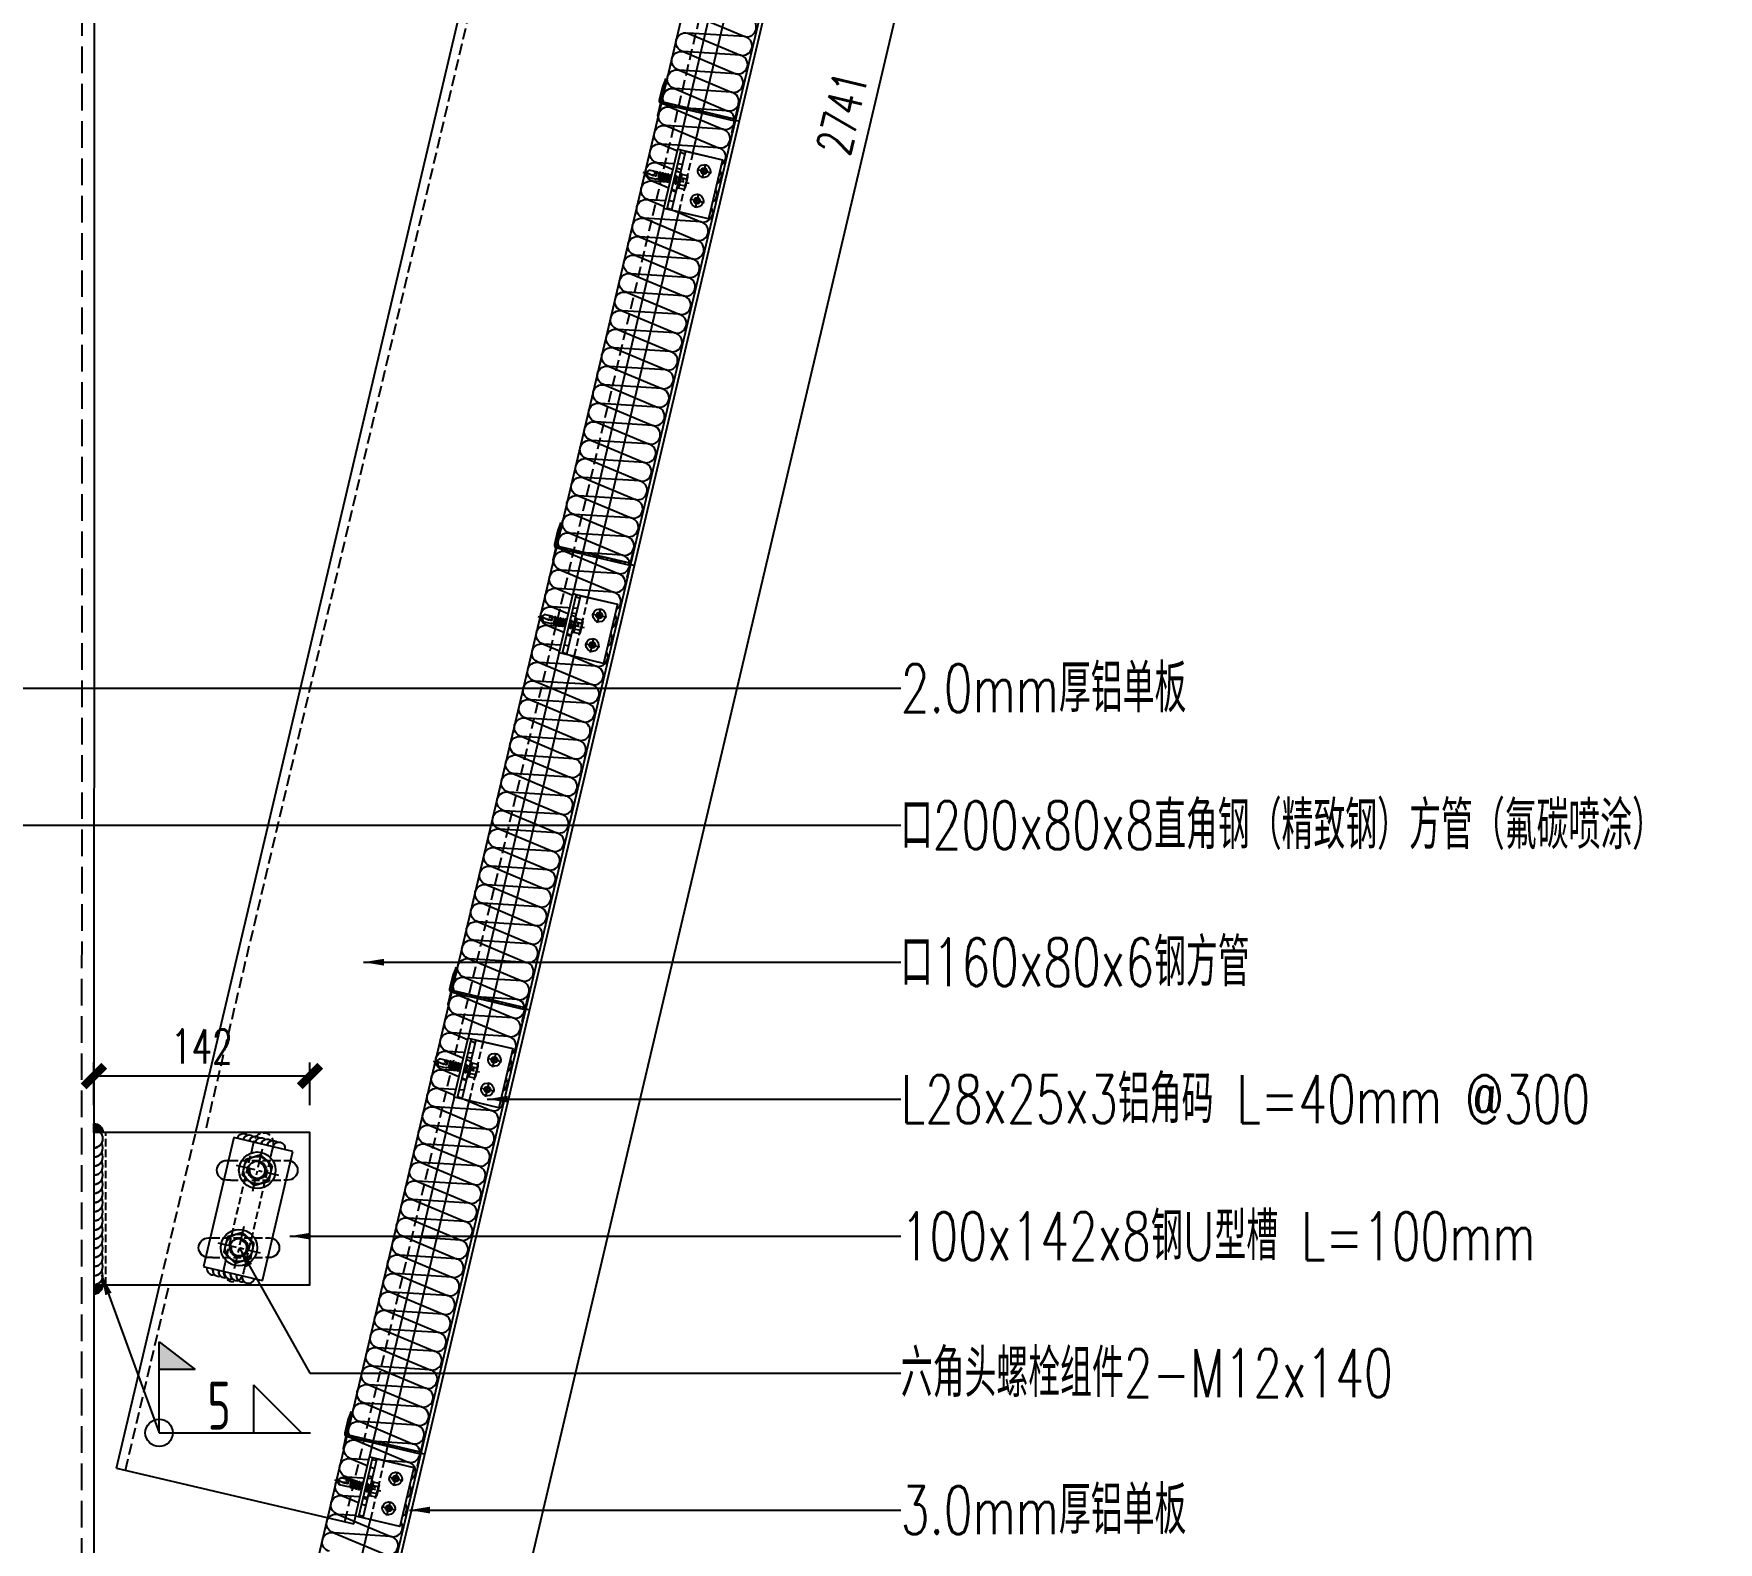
# Model space of a CAD drawing. Extents: x -160106 to 966792, y -663931 to 1550022.
# Drawn here: x -41185 to -40078, y -85363 to -84372 of the extents above; entities that cross this region are included whole.
import ezdxf
from ezdxf.enums import TextEntityAlignment as Align
from ezdxf.xclip import XClip

# ---------------------------------------------------------------- set-up
doc = ezdxf.new("R2010")
doc.units = 0
for name, pattern in [('CENTER', [2, 1.25, -0.25, 0.25, -0.25]), ('ZN-CENTER', [2, 1.25, -0.25, 0.25, -0.25]), ('ZN-DASH', [0.35, 0.25, -0.1])]:
    doc.linetypes.add(name, pattern=pattern)
for name, color, linetype in [('!ZN1-填充-8', 8, 'Continuous'), ('!ZN3-玻璃幕墙-4', 4, 'Continuous'), ('!ZN3-铝板幕墙-3', 3, 'Continuous'), ('!ZN4-焊缝-8', 8, 'Continuous'), ('!ZN4-辅助材料-1', 1, 'Continuous'), ('!ZN4-配件-11', 11, 'Continuous'), ('!ZN5-钢材投影-40', 40, 'Continuous'), ('!ZN5-铝材投影-112', 112, 'Continuous'), ('!ZN6-虚线-8', 8, 'ZN-DASH'), ('!ZN6-轴线-1', 1, 'ZN-CENTER'), ('DIM', 173, 'Continuous'), ('Fill', 8, 'Continuous'), ('TEXT', 7, 'Continuous')]:
    doc.layers.add(name, color=color, linetype=linetype)
doc.styles.add('DHTEXT-1', font='ROMANS.shx', dxfattribs={"width": 0.7, "bigfont": 'CHINESE.shx'})
doc.styles.add('HZ_TS_0.7', font='TSSDENG', dxfattribs={"width": 0.7, "bigfont": 'HZTXT'})
doc.dimstyles.new('ZN9', dxfattribs={"dimscale": 9, "dimtxt": 2.5, "dimasz": 1.5, "dimexe": 1, "dimexo": 2, "dimgap": 0.9, "dimtad": 1, "dimdec": 0, "dimdsep": 46, "dimtxsty": 'DHTEXT-1', "dimblk": 'ARCHTICK', "dimcen": 2.5, "dimclrd": 173, "dimclre": 173, "dimclrt": 7, "dimazin": 2, "dimtfac": 1, "dimtix": 1, "dimtmove": 2, "dimatfit": 3, "dimfxl": 0, "dimarcsym": 0})

# ---------------------------------------------------------------- blocks, each defined once
blk = doc.blocks.new('*U2279')
at = {"linetype": 'ByBlock', "ltscale": 15}
for points in [[(-0.5, 50.6), (-9, 50.6), (-9, 50), (-0.6, 50)], [(0.6, 50), (9, 50), (9, 50.6), (1.2, 50.6)]]:
    blk.add_lwpolyline(points, dxfattribs=at)
blk.add_lwpolyline([(0.6, 0.6), (0.6, 50, -0.414214), (1.2, 50.6), (10.9, 50.6), (14.3, 51.2), (10.9, 51.8), (1.2, 51.8, 0.414214), (-0.6, 50), (-0.6, 0.6)], format="xyb", dxfattribs=at)
at = {"color": 0, "linetype": 'ZN-CENTER', "ltscale": 6}
blk.add_lwpolyline([(16.1, 51.2), (1.2, 51.2, 0.414214), (0, 50), (0, -1.8)], format="xyb", dxfattribs=at)
at = {"linetype": 'ByBlock', "ltscale": 15}
blk.add_lwpolyline([(-9, 0.6), (-9, 0), (9, 0), (9, 0.6)], close=True, dxfattribs=at)
blk = doc.blocks.new('*U1991')
at = {"color": 0, "linetype": 'ZN-CENTER', "ltscale": 3}
blk.add_line((24, 0), (-7.3, 0), dxfattribs=at)
at = {"ltscale": 10}
for p, q in [((-5.4, -3.5), (-5.4, 3.5)), ((-1, 4.6), (-4.9, 4.6)), ((-1, 2.3), (-4.9, 2.3)), ((-0.6, -5.1), (-0.6, 5.1)), ((-0.2, 5.5), (0, 4.8)), ((0, -4.8), (0, 4.8)), ((0, 2.1), (14.3, 2.1)), ((1.4, 2.7), (2.2, -2.7)), ((3.2, 2.7), (4, -2.7)), ((5, 2.7), (5.8, -2.7)), ((6.8, 2.7), (7.6, -2.7)), ((8.6, 2.7), (9.4, -2.7)), ((10.4, 2.7), (11.2, -2.7)), ((12.2, 2.7), (13, -2.7)), ((-1, -2.3), (-4.9, -2.3)), ((-1, -4.6), (-4.9, -4.6)), ((-0.2, -5.5), (0, -4.8)), ((14.3, -2.1), (0, -2.1))]:
    blk.add_line(p, q, dxfattribs=at)
for points in [[(1.8, -2.1), (1, 2.1), (1.4, 2.7), (1.8, 2.1), (2.6, -2.1), (2.2, -2.7)], [(3.6, -2.1), (2.8, 2.1), (3.2, 2.7), (3.6, 2.1), (4.4, -2.1), (4, -2.7)], [(5.4, -2.1), (4.6, 2.1), (5, 2.7), (5.4, 2.1), (6.2, -2.1), (5.8, -2.7)], [(7.2, -2.1), (6.4, 2.1), (6.8, 2.7), (7.2, 2.1), (8, -2.1), (7.6, -2.7)], [(9, -2.1), (8.2, 2.1), (8.6, 2.7), (9, 2.1), (9.8, -2.1), (9.4, -2.7)], [(10.8, -2.1), (10, 2.1), (10.4, 2.7), (10.8, 2.1), (11.6, -2.1), (11.2, -2.7)], [(12.6, -2.1), (11.8, 2.1), (12.2, 2.7), (12.6, 2.1), (13.4, -2.1), (13, -2.7)]]:
    blk.add_lwpolyline(points, close=True, dxfattribs=at)
for points in [[(14.3, -2.1, -0.414214), (14.4, -2.2), (14.4, -2.3), (20.2, -2.3), (22, -0.3), (22, 0.3), (20.2, 2.3), (14.4, 2.3), (14.4, 2.2, -0.414214), (14.3, 2.1)], [(16.5, -2.3), (16.4, -1.2), (15.8, -1.5, -0.530462), (15, -1.2), (14.8, 0.1, -0.651316), (15.5, 0.5), (16, 0.2), (16.8, 0.7), (22, -0.3, -0.201226), (20.2, 2.3)]]:
    blk.add_lwpolyline(points, format="xyb", dxfattribs=at)
for centre, radius, start, end in [((-3.9, 3.5), 1.58, 133.1736, 226.8264), ((0.1, 0), 5.58, 155.5673, 204.4327), ((0.1, 3.5), 1.58, 133.1736, 226.8264), ((4.1, 0), 5.58, 155.5673, 204.4327), ((7.5, -2.9), 11.3, 132.4922, 138.6064), ((-3.9, -3.5), 1.58, 133.1736, 226.8264), ((0.1, -3.5), 1.58, 133.1736, 226.8264), ((7.5, 2.9), 11.3, 221.3936, 227.5078)]:
    blk.add_arc(centre, radius, start, end, dxfattribs=at)
at = {"layer": 'Defpoints', "color": 0, "ltscale": 10, "style": 'DHTEXT-1', "width": 0.7}
blk.add_text('5.5', height=1, rotation=90, dxfattribs=at).set_placement((-2.5, -0.9), align=Align.CENTER)
blk = doc.blocks.new('*U2070')
at = {"color": 0, "linetype": 'CENTER', "ltscale": 3}
for p, q in [((4.9, 0), (-4.9, 0)), ((0, 4.9), (0, -4.9))]:
    blk.add_line(p, q, dxfattribs=at)
at = {"linetype": 'ByBlock', "ltscale": 10}
for radius in [4.2, 2, 1.23]:
    blk.add_circle((0, 0), radius, dxfattribs=at)
blk = doc.blocks.new('*U2372')
at = {"ltscale": 0.125}
blk.add_wipeout([(-20, -30), (20, -30), (20, -5), (-20, -5)], dxfattribs=at).dxf.layer = '!ZN6-虚线-8'
at = {"layer": '!ZN1-填充-8'}
h = blk.add_hatch(dxfattribs=at)
h.set_pattern_fill('NET3', color=256, scale=0.75, angle=180, style=0)
h.set_pattern_definition([(180, (-1731.706, 294.7402), (-3e-16, -2.38125), []), (240, (-1731.706, 294.7402), (2.062223, -1.190625), []), (300, (-1731.706, 294.7402), (2.062223, 1.190625), [])])
h.paths.add_polyline_path([(20, 0), (-20, 0), (-20, -2), (20, -2)])
at = {"layer": '!ZN5-铝材投影-112'}
blk.add_lwpolyline([(20, -2), (-20, -2), (-20, -30), (20, -30)], close=True, dxfattribs=at)
at = {"layer": '!ZN6-虚线-8', "color": 8, "linetype": 'ZN-DASH', "ltscale": 20}
blk.add_line((-20, -10), (20, -10), dxfattribs=at)
at = {"layer": '!ZN6-虚线-8', "linetype": 'ZN-DASH', "ltscale": 10}
for p, q in [((-7.5, -5), (-7.5, -2)), ((7.5, -5), (7.5, -2))]:
    blk.add_line(p, q, dxfattribs=at)
at = {"layer": '!ZN4-配件-11', "color": 1, "xscale": -1, "rotation": 270}
for name, p in [('*U1991', (0, -5)), ('*U2070', (-10, -20)), ('*U2070', (10, -20))]:
    blk.add_blockref(name, p, dxfattribs=at)
at = {"ltscale": 0.25}
blk.add_wipeout([(20, 0), (20, -2), (-20, -2), (-20, 0)], dxfattribs=at).dxf.layer = '!ZN4-辅助材料-1'
at = {"layer": '!ZN4-辅助材料-1'}
blk.add_lwpolyline([(20, 0), (-20, 0), (-20, -2), (20, -2)], close=True, dxfattribs=at)
at = {"layer": '!ZN5-铝材投影-112', "ltscale": 0.25}
blk.add_line((-20, -5), (20, -5), dxfattribs=at)
blk = doc.blocks.new('20180403.16475379')
at = {"layer": '!ZN1-填充-8', "ltscale": 2}
blk.add_hatch(color=8, dxfattribs=at).paths.add_polyline_path([(0, -6), (0, 0), (6, 0, -0.414214)])
blk.add_lwpolyline([(0, 0), (0, -6, 0.414214), (6, 0)], format="xyb", dxfattribs=at)
blk = doc.blocks.new('20250917095343', base_point=(55050, -109071.6))
at = {"linetype": 'ZN-DASH', "ltscale": 20}
blk.add_wipeout([(55148.6, -108971.6), (55006.6, -108971.6), (55006.6, -109071.6), (55148.6, -109071.6)], dxfattribs=at).dxf.layer = '!ZN6-虚线-8'
at = {"layer": '!ZN1-填充-8', "ltscale": 800}
for radius in [5, 3.75, 2.5, 1.25]:
    blk.add_arc((55006.6, -108971.6), radius, 0, 90, dxfattribs=at)
at = {"layer": '!ZN4-焊缝-8'}
blk.add_lwpolyline([(55006.6, -109077.6, 0.57735), (55011.8, -109068.6, -0.267949), (55006.6, -109071.6, 0.57735), (55011.8, -109062.6, -0.267949), (55006.6, -109065.6, 0.57735), (55011.8, -109056.6, -0.267949), (55006.6, -109059.6, 0.57735), (55011.8, -109050.6, -0.267949), (55006.6, -109053.6, 0.57735), (55011.8, -109044.6, -0.267949), (55006.6, -109047.6, 0.57735), (55011.8, -109038.6, -0.267949), (55006.6, -109041.6, 0.57735), (55011.8, -109032.6, -0.267949), (55006.6, -109035.6, 0.57735), (55011.8, -109026.6, -0.267949), (55006.6, -109029.6, 0.57735), (55011.8, -109020.6, -0.267949), (55006.6, -109023.6, 0.57735), (55011.8, -109014.6, -0.267949), (55006.6, -109017.6, 0.57735), (55011.8, -109008.6, -0.267949), (55006.6, -109011.6, 0.57735), (55011.8, -109002.6, -0.267949), (55006.6, -109005.6, 0.57735), (55011.8, -108996.6, -0.267949), (55006.6, -108999.6, 0.57735), (55011.8, -108990.6, -0.267949), (55006.6, -108993.6, 0.57735), (55011.8, -108984.6, -0.267949), (55006.6, -108987.6, 0.57735), (55011.8, -108978.6, -0.267949), (55006.6, -108981.6, 1), (55006.6, -108969.6, 1)], format="xyb", dxfattribs=at)
at = {"layer": '!ZN4-焊缝-8', "ltscale": 0.1}
for points in [[(55101, -108975.3, -0.57735), (55107.7, -108973.3, 0.267949), (55104.9, -108976.2, -0.57735), (55111.6, -108974.2, 0.267949), (55108.8, -108977.1, -0.57735), (55115.5, -108975.1, 0.267949), (55112.7, -108978, -0.57735), (55119.3, -108976, 0.267949), (55116.6, -108978.9, -0.57735), (55123.2, -108976.9, 0.267949), (55120.5, -108979.8, -0.57735), (55127.1, -108977.9, 0.267949), (55124.4, -108980.8, -1), (55132.2, -108982.6, -1)], [(55081, -109060.2, 0.57735), (55086, -109064.9, -0.267949), (55084.9, -109061.1, 0.57735), (55089.9, -109065.9, -0.267949), (55088.8, -109062, 0.57735), (55093.8, -109066.8, -0.267949), (55092.7, -109063, 0.57735), (55097.7, -109067.7, -0.267949), (55096.6, -109063.9, 0.57735), (55101.6, -109068.6, -0.267949), (55100.4, -109064.8, 0.57735), (55105.5, -109069.5, -0.267949), (55104.3, -109065.7, 1), (55112.1, -109067.5, 1)]]:
    blk.add_lwpolyline(points, format="xyb", dxfattribs=at)
at = {"layer": '!ZN4-配件-11', "linetype": 'ByBlock', "ltscale": 10}
for points in [[(55124, -108993.3), (55116.4, -108986.2), (55106.5, -108989.2), (55104.1, -108999.3), (55111.7, -109006.4), (55121.6, -109003.4)], [(55112, -109044.2), (55104.4, -109037.1), (55094.5, -109040.1), (55092.1, -109050.2), (55099.6, -109057.3), (55109.6, -109054.3)]]:
    blk.add_lwpolyline(points, close=True, dxfattribs=at)
for centre, radius in [((55114, -108996.3), 12), ((55114, -108996.3), 9), ((55114, -108996.3), 6), ((55102, -109047.2), 12), ((55102, -109047.2), 9), ((55102, -109047.2), 6)]:
    blk.add_circle(centre, radius, dxfattribs=at)
for centre in [(55114, -108996.3), (55102, -109047.2)]:
    blk.add_arc(centre, 5.19, 166.7212, 76.7212, dxfattribs=at)
at = {"layer": '!ZN5-钢材投影-40', "ltscale": 800}
for p, q in [((55098.6, -108974.7), (55078.6, -109059.6)), ((55137.5, -108983.9), (55098.6, -108974.7)), ((55117.5, -109068.8), (55137.5, -108983.9)), ((55078.6, -109059.6), (55081, -109060.2)), ((55081, -109060.2), (55117.5, -109068.8))]:
    blk.add_line(p, q, dxfattribs=at)
at = {"layer": '!ZN5-钢材投影-40'}
blk.add_lwpolyline([(55006.6, -109071.6), (55148.6, -109071.6), (55148.6, -108971.6), (55006.6, -108971.6)], close=True, dxfattribs=at)
for points in [[(55096.5, -109002.8), (55094, -109002.8, -1), (55094, -108989.8), (55096.5, -108989.8)], [(55131.5, -108989.8), (55134, -108989.8, -1), (55134, -109002.8), (55131.5, -109002.8)], [(55084.5, -109053.7), (55082, -109053.7, -1), (55082, -109040.7), (55084.5, -109040.7)], [(55119.5, -109040.7), (55122, -109040.7, -1), (55122, -109053.7), (55119.5, -109053.7)]]:
    blk.add_lwpolyline(points, format="xyb", dxfattribs=at)
at = {"layer": '!ZN6-虚线-8', "linetype": 'ZN-DASH', "ltscale": 20}
for p, q in [((55014.6, -109071.6), (55014.6, -108971.6)), ((55096.5, -108989.8), (55131.5, -108989.8)), ((55096.5, -109002.8), (55131.5, -109002.8)), ((55084.5, -109040.7), (55119.5, -109040.7)), ((55084.5, -109053.7), (55119.5, -109053.7))]:
    blk.add_line(p, q, dxfattribs=at)
at = {"layer": '!ZN6-虚线-8', "ltscale": 30}
blk.add_line((55050, -109071.6), (55073.6, -108971.6), dxfattribs=at)
at = {"layer": '!ZN6-虚线-8', "linetype": 'ZN-DASH', "ltscale": 20}
blk.add_lwpolyline([(55123.9, -108982.7), (55105.1, -109062.5), (55104.6, -109064.5, -1), (55092, -109061.5), (55092.4, -109059.5), (55111.3, -108979.7), (55112, -108976.8, -1), (55124.6, -108979.8)], format="xyb", close=True, dxfattribs=at)
at = {"layer": '!ZN6-轴线-1', "color": 1, "linetype": 'ZN-CENTER', "ltscale": 10}
for p, q in [((55117.3, -108982.4), (55110.8, -109010.2)), ((55100.2, -108993), (55127.9, -108999.6)), ((55105.3, -109033.3), (55098.8, -109061.1)), ((55088.1, -109043.9), (55115.9, -109050.5))]:
    blk.add_line(p, q, dxfattribs=at)
at = {"layer": '!ZN3-玻璃幕墙-4', "ltscale": 800, "extrusion": (0, 0, -1), "zscale": -1, "rotation": 180}
blk.add_blockref('20180403.16475379', (-55006.6, -108971.6), dxfattribs=at)
at = {"layer": '!ZN3-玻璃幕墙-4', "ltscale": 800}
blk.add_blockref('20180403.16475379', (55006.6, -109071.6), dxfattribs=at)
blk = doc.blocks.new('20250911162422')
at = {"layer": '!ZN3-铝板幕墙-3'}
for p, q in [((-2158, 6025), (771.7, 18439)), ((-2135.7, 6021.5), (794.2, 18436.5)), ((-2133.2, 6021.2), (797.4, 18439))]:
    blk.add_line(p, q, dxfattribs=at)
at = {"layer": '!ZN5-钢材投影-40'}
for p, q in [((-2083.4, 6384.4), (766.8, 18461.7)), ((-2239.2, 6421.1), (564.1, 18299.4))]:
    blk.add_line(p, q, dxfattribs=at)
at = {"layer": '!ZN5-钢材投影-40', "ltscale": 100}
for q in [(600.5, 18453.7), (-2083.4, 6384.4)]:
    blk.add_line((-2239.2, 6421.1), q, dxfattribs=at)
at = {"layer": '!ZN5-钢材投影-40', "ltscale": 0.3}
blk.add_line((-2253.8, 8580.1), (-2254.5, 5254.5), dxfattribs=at)
at = {"layer": '!ZN6-虚线-8', "ltscale": 30}
for p, q in [((-2089.3, 6385.8), (760.6, 18461.4)), ((-2233.3, 6419.8), (606.7, 18454))]:
    blk.add_line(p, q, dxfattribs=at)
at = {"layer": '!ZN6-虚线-8', "color": 8, "linetype": 'ZN-DASH', "ltscale": 70}
blk.add_line((-2261.8, 8580.1), (-2262.5, 5254.5), dxfattribs=at)
at = {"color": 1, "ltscale": 10}
blk.add_line((-3940.5, 16217.4), (-1.2, 16217.4), dxfattribs=at)
at = {"color": 3, "ltscale": 10}
for p, q in [((-3940.5, 16215.9), (-1.2, 16215.9)), ((-3940.5, 16213.4), (-1.2, 16213.4)), ((-3940.5, 16188.4), (-1.2, 16188.4)), ((-3940.5, 16185.9), (-1.2, 16185.9))]:
    blk.add_line(p, q, dxfattribs=at)
at = {"color": 6, "ltscale": 10}
for p, q in [((-3940.5, 16150), (-1.2, 16150)), ((-3940.5, 16147.5), (-1.2, 16147.5))]:
    blk.add_line(p, q, dxfattribs=at)
at = {"layer": 'Fill'}
blk.add_lwpolyline([(-2179.8, 6052.5), (-1567.3, 8647.7)], dxfattribs=at)
for points in [[(-2099.3, 6366.4, -1), (-2096.5, 6378.6), (-2061.9, 6364.1, 1), (-2059, 6376.2), (-2096.5, 6378.6, -1), (-2093.6, 6390.7), (-2059, 6376.2, 1), (-2056.1, 6388.4), (-2093.6, 6390.7, -1), (-2090.7, 6402.9), (-2056.1, 6388.4, 1), (-2053.3, 6400.6), (-2090.7, 6402.9, -1), (-2087.9, 6415.1), (-2053.3, 6400.6, 1), (-2050.4, 6412.7), (-2087.9, 6415.1, -1), (-2085, 6427.2), (-2050.4, 6412.7, 1), (-2047.5, 6424.9), (-2085, 6427.2, -1), (-2082.1, 6439.4), (-2047.5, 6424.9, 1), (-2044.7, 6437.1), (-2082.1, 6439.4, -1), (-2079.2, 6451.6), (-2044.7, 6437.1, 1), (-2041.8, 6449.2), (-2079.2, 6451.6, -1), (-2076.4, 6463.7), (-2041.8, 6449.2, 1), (-2038.9, 6461.4), (-2076.4, 6463.7, -1), (-2073.5, 6475.9), (-2038.9, 6461.4, 1), (-2036, 6473.6), (-2073.5, 6475.9, -1), (-2070.6, 6488.1), (-2036, 6473.6, 1), (-2033.2, 6485.7), (-2070.6, 6488.1, -1), (-2067.8, 6500.2), (-2033.2, 6485.7, 1), (-2030.3, 6497.9), (-2067.8, 6500.2, -1), (-2064.9, 6512.4), (-2030.3, 6497.9, 1), (-2027.4, 6510.1), (-2064.9, 6512.4, -1), (-2062, 6524.6), (-2027.4, 6510.1, 1), (-2024.6, 6522.2), (-2062, 6524.6, -1), (-2059.1, 6536.7), (-2024.6, 6522.2, 1), (-2021.7, 6534.4), (-2059.1, 6536.7, -1), (-2056.3, 6548.9), (-2021.7, 6534.4, 1), (-2018.8, 6546.6), (-2056.3, 6548.9, -1), (-2053.4, 6561.1), (-2018.8, 6546.6, 1), (-2015.9, 6558.7), (-2053.4, 6561.1, -1), (-2050.5, 6573.2), (-2015.9, 6558.7, 1), (-2013.1, 6570.9), (-2050.5, 6573.2, -1), (-2047.7, 6585.4), (-2013.1, 6570.9, 1), (-2010.2, 6583.1), (-2047.7, 6585.4, -1), (-2044.8, 6597.5), (-2010.2, 6583.1, 1), (-2007.3, 6595.2), (-2044.8, 6597.5, -1), (-2041.9, 6609.7), (-2007.3, 6595.2, 1), (-2004.5, 6607.4), (-2041.9, 6609.7, -1), (-2039, 6621.9), (-2004.5, 6607.4, 1), (-2001.6, 6619.6), (-2039, 6621.9, -1), (-2036.2, 6634), (-2001.6, 6619.6, 1), (-1998.7, 6631.7), (-2036.2, 6634, -1), (-2033.3, 6646.2), (-1998.7, 6631.7, 1), (-1995.8, 6643.9), (-2033.3, 6646.2, -1), (-2030.4, 6658.4), (-1995.8, 6643.9, 1), (-1993, 6656), (-2030.4, 6658.4, -1), (-2027.6, 6670.5), (-1993, 6656, 1), (-1990.1, 6668.2), (-2027.6, 6670.5, -1), (-2024.7, 6682.7), (-1990.1, 6668.2, 1), (-1987.2, 6680.4), (-2024.7, 6682.7, -1), (-2021.8, 6694.9), (-1987.2, 6680.4, 1), (-1984.4, 6692.5), (-2021.8, 6694.9, -1), (-2018.9, 6707), (-1984.4, 6692.5, 1), (-1981.5, 6704.7), (-2018.9, 6707, -1), (-2016.1, 6719.2), (-1981.5, 6704.7, 1), (-1978.6, 6716.9), (-2016.1, 6719.2, -1), (-2013.2, 6731.4), (-1978.6, 6716.9, 1), (-1975.7, 6729), (-2013.2, 6731.4, -1), (-2010.3, 6743.5), (-1975.7, 6729, 1), (-1972.9, 6741.2), (-2010.3, 6743.5, -1), (-2007.5, 6755.7), (-1972.9, 6741.2, 1), (-1970, 6753.4), (-2007.5, 6755.7, -1), (-2004.6, 6767.9), (-1970, 6753.4, 1), (-1967.1, 6765.5), (-2004.6, 6767.9, -1), (-2001.7, 6780), (-1967.1, 6765.5, 1), (-1964.3, 6777.7), (-2001.7, 6780, -1), (-1998.8, 6792.2), (-1964.3, 6777.7, 1), (-1961.4, 6789.9), (-1998.8, 6792.2, -1), (-1996, 6804.4), (-1961.4, 6789.9, 1), (-1958.5, 6802), (-1996, 6804.4, -1), (-1993.1, 6816.5), (-1958.5, 6802, 1), (-1955.6, 6814.2), (-1993.1, 6816.5, -1), (-1990.2, 6828.7), (-1955.6, 6814.2, 1), (-1952.8, 6826.4), (-1990.2, 6828.7, -1), (-1987.4, 6840.9), (-1952.8, 6826.4, 1), (-1949.9, 6838.5), (-1987.4, 6840.9, -1), (-1984.5, 6853), (-1949.9, 6838.5, 1), (-1947, 6850.7), (-1984.5, 6853, -1), (-1981.6, 6865.2), (-1947, 6850.7, 1), (-1944.2, 6862.9), (-1981.6, 6865.2, -1), (-1978.8, 6877.4), (-1944.2, 6862.9, 1), (-1941.3, 6875), (-1978.8, 6877.4, -1), (-1975.9, 6889.5), (-1941.3, 6875, 1), (-1938.4, 6887.2), (-1975.9, 6889.5, -1), (-1973, 6901.7), (-1938.4, 6887.2, 1), (-1935.6, 6899.4), (-1973, 6901.7, -1), (-1970.1, 6913.9), (-1935.6, 6899.4, 1), (-1932.7, 6911.5), (-1970.1, 6913.9, -1), (-1967.3, 6926), (-1932.7, 6911.5, 1), (-1929.8, 6923.7), (-1967.3, 6926, -1), (-1964.4, 6938.2), (-1929.8, 6923.7, 1), (-1926.9, 6935.9), (-1964.4, 6938.2, -1), (-1961.5, 6950.4), (-1926.9, 6935.9, 1), (-1924.1, 6948), (-1961.5, 6950.4, -1), (-1958.7, 6962.5), (-1924.1, 6948, 1), (-1921.2, 6960.2), (-1958.7, 6962.5, -1), (-1955.8, 6974.7), (-1921.2, 6960.2, 1), (-1918.3, 6972.4), (-1955.8, 6974.7, -1), (-1952.9, 6986.9), (-1918.3, 6972.4, 1), (-1915.5, 6984.5), (-1952.9, 6986.9, -1), (-1950, 6999), (-1915.5, 6984.5, 1), (-1912.6, 6996.7), (-1950, 6999, -1), (-1947.2, 7011.2), (-1912.6, 6996.7, 1), (-1909.7, 7008.9), (-1947.2, 7011.2, -1), (-1944.3, 7023.4), (-1909.7, 7008.9, 1), (-1906.8, 7021), (-1944.3, 7023.4, -1), (-1941.4, 7035.5), (-1906.8, 7021, 1), (-1904, 7033.2), (-1941.4, 7035.5, -1), (-1938.6, 7047.7), (-1904, 7033.2, 1), (-1901.1, 7045.4), (-1938.6, 7047.7, -1), (-1935.7, 7059.9), (-1901.1, 7045.4, 1), (-1898.2, 7057.5), (-1935.7, 7059.9, -1), (-1932.8, 7072), (-1898.2, 7057.5, 1), (-1895.4, 7069.7), (-1932.8, 7072, -1), (-1929.9, 7084.2), (-1895.4, 7069.7, 1), (-1892.5, 7081.9), (-1929.9, 7084.2, -1), (-1927.1, 7096.3), (-1892.5, 7081.9, 1), (-1889.6, 7094), (-1927.1, 7096.3, -1), (-1924.2, 7108.5), (-1889.6, 7094, 1), (-1886.7, 7106.2), (-1924.2, 7108.5, -1), (-1921.3, 7120.7), (-1886.7, 7106.2, 1), (-1883.9, 7118.3), (-1921.3, 7120.7, -1), (-1918.5, 7132.8), (-1883.9, 7118.3, 1), (-1881, 7130.5), (-1918.5, 7132.8, -1), (-1915.6, 7145), (-1881, 7130.5, 1), (-1878.1, 7142.7), (-1915.6, 7145, -1), (-1912.7, 7157.2), (-1878.1, 7142.7, 1), (-1875.3, 7154.8), (-1912.7, 7157.2, -1), (-1909.8, 7169.3), (-1875.3, 7154.8, 1), (-1872.4, 7167), (-1909.8, 7169.3, -1), (-1907, 7181.5), (-1872.4, 7167, 1), (-1869.5, 7179.2), (-1907, 7181.5, -1), (-1904.1, 7193.7), (-1869.5, 7179.2, 1), (-1866.6, 7191.3), (-1904.1, 7193.7, -1), (-1901.2, 7205.8), (-1866.6, 7191.3, 1), (-1863.8, 7203.5), (-1901.2, 7205.8, -1), (-1898.4, 7218), (-1863.8, 7203.5, 1), (-1860.9, 7215.7), (-1898.4, 7218, -1), (-1895.5, 7230.2), (-1860.9, 7215.7, 1), (-1858, 7227.8), (-1895.5, 7230.2, -1), (-1892.6, 7242.3), (-1858, 7227.8, 1), (-1855.2, 7240), (-1892.6, 7242.3, -1), (-1889.7, 7254.5), (-1855.2, 7240, 1), (-1852.3, 7252.2), (-1889.7, 7254.5, -1), (-1886.9, 7266.7), (-1852.3, 7252.2, 1), (-1849.4, 7264.3), (-1886.9, 7266.7, -1), (-1884, 7278.8), (-1849.4, 7264.3, 1), (-1846.5, 7276.5), (-1884, 7278.8, -1), (-1881.1, 7291), (-1846.5, 7276.5, 1), (-1843.7, 7288.7), (-1881.1, 7291, -1), (-1878.3, 7303.2), (-1843.7, 7288.7, 1), (-1840.8, 7300.8), (-1878.3, 7303.2, -1), (-1875.4, 7315.3), (-1840.8, 7300.8, 1), (-1837.9, 7313), (-1875.4, 7315.3, -1), (-1872.5, 7327.5), (-1837.9, 7313, 1), (-1835.1, 7325.2), (-1872.5, 7327.5, -1), (-1869.6, 7339.7), (-1835.1, 7325.2, 1), (-1832.2, 7337.3), (-1869.6, 7339.7, -1), (-1866.8, 7351.8), (-1832.2, 7337.3, 1), (-1829.3, 7349.5), (-1866.8, 7351.8, -1), (-1863.9, 7364), (-1829.3, 7349.5, 1), (-1826.4, 7361.7), (-1863.9, 7364, -1)], [(-1861, 7376.2), (-1826.4, 7361.7, 1), (-1823.6, 7373.8)]]:
    blk.add_lwpolyline(points, format="xyb", dxfattribs=at)
at = {"layer": '!ZN4-配件-11', "color": 1, "rotation": 76.72116374612558}
for p in [(-1832.4, 7306.8), (-1901.3, 7014.9), (-1970.2, 6722.9), (-2039.1, 6430.9)]:
    blk.add_blockref('*U2279', p, dxfattribs=at)
at = {"layer": '!ZN5-钢材投影-40', "ltscale": 800}
blk.add_blockref('20250917095343', (-2210.8, 6541.5), dxfattribs=at)
at = {"xscale": -1, "rotation": 76.72116374612558}
for p in [(-1874.9, 7268.2), (-1943.8, 6976.2), (-2012.7, 6684.2), (-2077.6, 6409)]:
    blk.add_blockref('*U2372', p, dxfattribs=at)
blk = doc.blocks.new('_ArchTick')
at = {"color": 0, "linetype": 'ByBlock', "const_width": 0.4}
blk.add_lwpolyline([(-0.5, -0.5), (0.5, 0.5)], dxfattribs=at)
blk = doc.blocks.new('*D2984')
at = {"layer": 'Defpoints', "color": 0, "ltscale": 90, "transparency": 16777216}
for p in [(-40402, -83075.1), (-41031.5, -85742.7), (-40949.8, -85761.9)]:
    blk.add_point(p, dxfattribs=at)
at = {"layer": 'DIM', "color": 173, "linetype": 'ByBlock', "lineweight": -2, "ltscale": 90, "transparency": 16777216}
for p, q in [((-40384.5, -83079.2), (-40311.5, -83096.4)), ((-40320.3, -83094.4), (-40949.8, -85761.9)), ((-41014, -85746.8), (-40941.1, -85764))]:
    blk.add_line(p, q, dxfattribs=at)
at = {"layer": 'DIM', "color": 173, "lineweight": -2, "ltscale": 90, "transparency": 16777216, "xscale": 13.5, "yscale": 13.5, "zscale": 13.5}
for p, rotation in [((-40320.3, -83094.4), 76.72116374612558), ((-40949.8, -85761.9), 256.7211637461256)]:
    blk.add_blockref('_ArchTick', p, dxfattribs=dict(at, rotation=rotation))
at = {"layer": 'DIM', "color": 7, "ltscale": 90, "transparency": 16777216, "insert": (-40653.9, -84423.7), "char_height": 22.5, "attachment_point": 5, "rotation": 76.7212, "style": 'DHTEXT-1'}
blk.add_mtext('2741', dxfattribs=at)
blk = doc.blocks.new('*D2987')
at = {"layer": 'Defpoints', "color": 0, "ltscale": 90, "transparency": 16777216}
for p in [(-41145.7, -85056.4), (-41145.7, -85093.6), (-41003.7, -85093.6)]:
    blk.add_point(p, dxfattribs=at)
at = {"layer": 'DIM', "color": 173, "linetype": 'ByBlock', "lineweight": -2, "ltscale": 90, "transparency": 16777216}
for p, q in [((-41145.7, -85075.6), (-41145.7, -85047.4)), ((-41003.7, -85075.6), (-41003.7, -85047.4)), ((-41003.7, -85056.4), (-41145.7, -85056.4))]:
    blk.add_line(p, q, dxfattribs=at)
at = {"layer": 'DIM', "color": 173, "lineweight": -2, "ltscale": 90, "transparency": 16777216, "xscale": 13.5, "yscale": 13.5, "zscale": 13.5, "rotation": 180}
blk.add_blockref('_ArchTick', (-41145.7, -85056.4), dxfattribs=at)
at = {"layer": 'DIM', "color": 173, "lineweight": -2, "ltscale": 90, "transparency": 16777216, "xscale": 13.5, "yscale": 13.5, "zscale": 13.5}
blk.add_blockref('_ArchTick', (-41003.7, -85056.4), dxfattribs=at)
at = {"layer": 'DIM', "color": 7, "ltscale": 90, "transparency": 16777216, "insert": (-41074.7, -85037), "char_height": 22.5, "attachment_point": 5, "style": 'DHTEXT-1'}
blk.add_mtext('142', dxfattribs=at)
blk = doc.blocks.new('*U1211')
blk.add_hatch(color=8).paths.add_polyline_path([(0, 6.63), (2.63, 4.63), (0, 4.63)])
for p, q in [((0, 0), (0, 6.63)), ((0, 6.63), (2.63, 4.63)), ((2.63, 4.63), (0, 4.63)), ((6.91, 3.5), (10.41, 0)), ((6.91, 3.5), (6.91, 0))]:
    blk.add_line(p, q)
at = {"ltscale": 30}
blk.add_line((0, 0), (11.07, 0), dxfattribs=at)
blk.add_circle((0, 0), 1, dxfattribs=at)
at = {"color": 7, "style": 'HZ_TS_0.7', "width": 0.7, "flags": 8}
for tag, p in [('围焊', (1.82, 1.98)), ('HF', (4.39, 1.98))]:
    blk.add_attdef(tag, text='', height=3.5, dxfattribs=at).set_placement(p, align=Align.MIDDLE_CENTER)

msp = doc.modelspace()

# ---------------------------------------------------------------- block references
at = {"ltscale": 100}
ref = msp.add_blockref('20250911162422', (-38891.53, -91735.1), dxfattribs=at)
XClip(ref).set_block_clipping_path([(-2642.7646733541, 5752.193232259), (-1150.5523255454, 9333.3919109109)])
ref = msp.add_blockref('20250911162422', (-37563, -101413.89), dxfattribs=at)
XClip(ref).set_block_clipping_path([(-707.5583296459, 14655.2594950696), (387.8619593782, 16488.0939963564)])

# ---------------------------------------------------------------- next in the draw order: block references
at = {"layer": 'DIM', "color": 7}
ref = msp.add_blockref('*U1211', (-41102.87, -85290.81), dxfattribs=dict(at, xscale=9, yscale=9, zscale=9))
ref.add_attrib('HF', '5', dxfattribs={"layer": '0', "color": 7, "height": 31.5, "style": 'HZ_TS_0.7', "width": 0.7}).set_placement((-41063.35, -85272.97), align=Align.MIDDLE_CENTER)

# ---------------------------------------------------------------- next in the draw order: texts
at = {"layer": 'TEXT', "ltscale": 90, "style": 'DHTEXT-1', "width": 0.7}
for s, p in [('2.0mm厚铝单板', (-40615.41, -84801.6)), ('口200x80x8直角钢（精致钢）方管（氟碳喷涂）', (-40615.41, -84891.6)), ('口160x80x6钢方管', (-40615.41, -84981.6)), ('L28x25x3铝角码 L=40mm @300', (-40615.41, -85071.6)), ('100x142x8钢U型槽 L=100mm', (-40615.41, -85161.6)), ('六角头螺栓组件2-M12x140', (-40615.41, -85251.6)), ('3.0mm厚铝单板', (-40615.41, -85341.6))]:
    msp.add_text(s, height=31.5, dxfattribs=at).set_placement(p, align=Align.MIDDLE_LEFT)

# ---------------------------------------------------------------- next in the draw order: dimensions: what is measured, and where the dimension line sits
at = {"layer": 'DIM', "ltscale": 90}
dim = msp.add_aligned_dim(p1=(-40401.97, -83075.1), p2=(-41031.51, -85742.67), distance=83.93, dimstyle='ZN9', dxfattribs=at)
dim.commit()
dim.dimension.update_dxf_attribs({"geometry": '*D2984', "text_midpoint": (-40653.89, -84423.72)})
dim = msp.add_linear_dim(base=(-41145.73, -85056.36), p1=(-41003.68, -85093.57), p2=(-41145.73, -85093.57), dimstyle='ZN9', dxfattribs=at)
dim.commit()
dim.dimension.update_dxf_attribs({"geometry": '*D2987', "text_midpoint": (-41074.71, -85037.01)})

# ---------------------------------------------------------------- next in the draw order: leaders
at = {"layer": 'DIM'}
for points in [[(-41385.95, -84801.6), (-40728.94, -84801.6), (-40615.41, -84801.6)], [(-41243.34, -84891.6), (-40728.94, -84891.6), (-40615.41, -84891.6)], [(-40968.57, -84981.6), (-40728.94, -84981.6), (-40615.41, -84981.6)], [(-40887.24, -85071.6), (-40728.94, -85071.6), (-40615.41, -85071.6)], [(-41050.28, -85169.13), (-41003.68, -85251.6), (-40615.41, -85251.6)], [(-41016.93, -85161.6), (-40878.71, -85161.6), (-40615.41, -85161.6)], [(-41140.73, -85186.93), (-41102.87, -85290.81)], [(-40938.35, -85341.6), (-40878.71, -85341.6), (-40615.41, -85341.6)]]:
    msp.add_leader(points, dimstyle='ZN9', dxfattribs=at)

doc.saveas('drawing.dxf')
